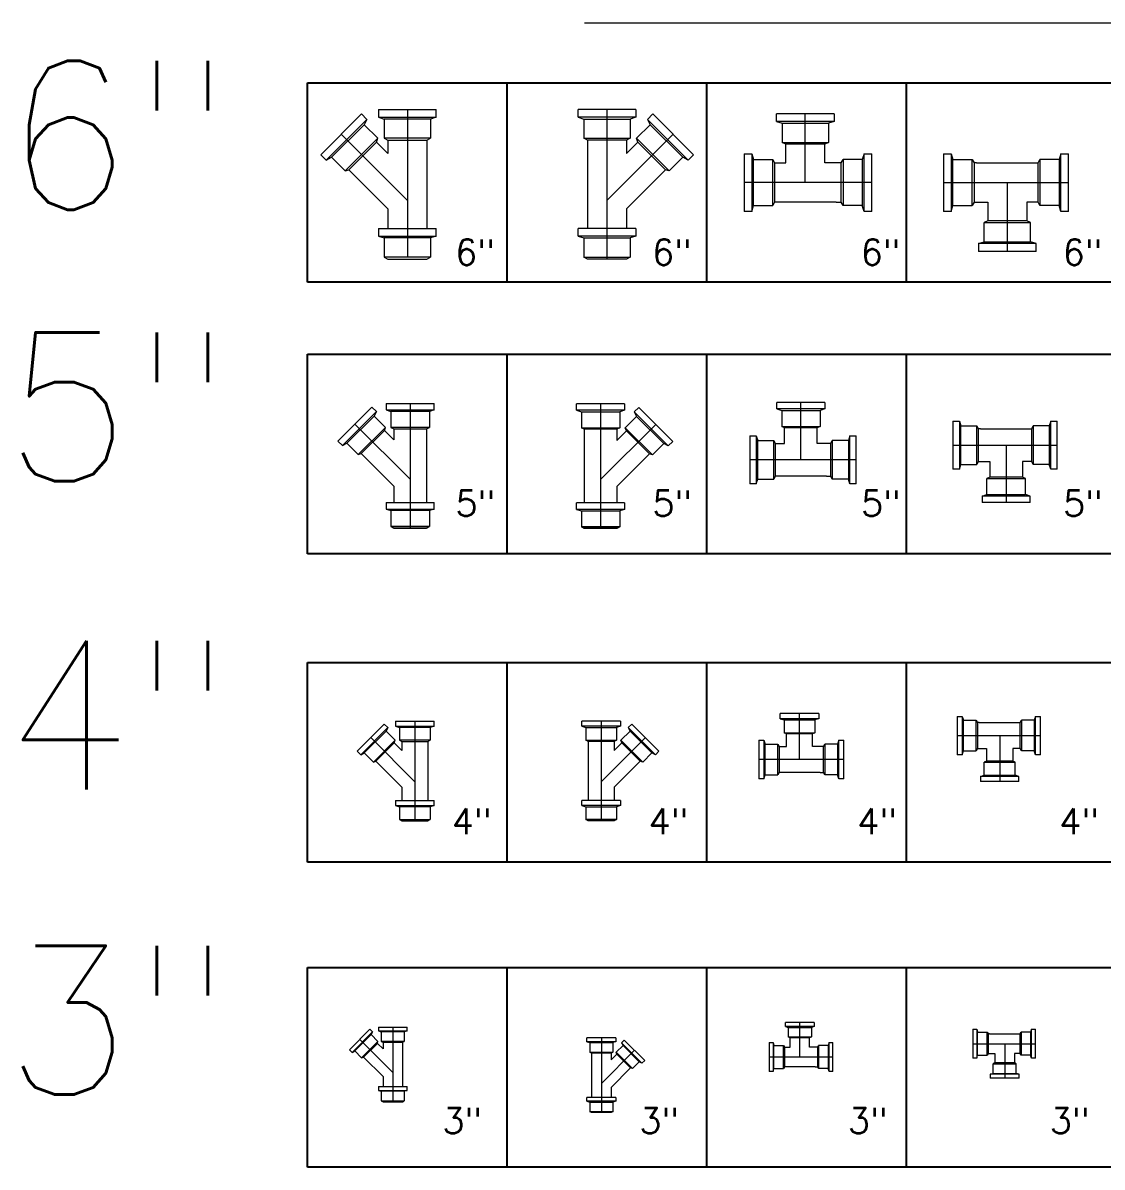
# Model space of a CAD drawing. Header units: inches. Extents: x 6.703 to 7.022, y 0.6 to 1.001.
# Drawn here: x 6.7029 to 6.8685, y 0.8068 to 0.9825 of the extents above; entities that cross this region are included whole.
import ezdxf

# ---------------------------------------------------------------- set-up
doc = ezdxf.new("R2010")
doc.units = ezdxf.units.IN
doc.header["$MEASUREMENT"] = 0
for name, pattern in [('CENTERX2', [4, 2.5, -0.5, 0.5, -0.5]), ('DASHDOTX2', [50.8, 25.4, -12.7, 0, -12.7]), ('DASHED2', [0.375, 0.25, -0.125])]:
    doc.linetypes.add(name, pattern=pattern)
for name, color, linetype in [('00', 7, 'Continuous'), ('EJEX2', 41, 'CENTERX2'), ('S.V.BAJ.', 8, 'DASHED2'), ('Tubo', 122, 'Continuous')]:
    doc.layers.add(name, color=color, linetype=linetype)
doc.styles.add('ROMANS', font='romans')

msp = doc.modelspace()

# ---------------------------------------------------------------- linework, layer by layer
at = {"layer": 'EJEX2', "linetype": 'DASHDOTX2', "lineweight": 9, "ltscale": 0.01}
msp.add_line((6.78912, 0.98245), (6.8929, 0.98245), dxfattribs=at)
at = {"layer": 'EJEX2', "linetype": 'DASHDOTX2', "lineweight": 9, "ltscale": 0.02}
for p, q in [((6.76194, 0.96915), (6.76194, 0.94648)), ((6.79257, 0.96915), (6.79257, 0.94621)), ((6.823, 0.95795), (6.823, 0.96851)), ((6.75177, 0.96535), (6.76194, 0.95518)), ((6.80274, 0.96535), (6.79257, 0.95518)), ((6.83319, 0.95795), (6.8136, 0.95795)), ((6.84421, 0.95795), (6.86341, 0.95795)), ((6.854, 0.95795), (6.854, 0.94739)), ((6.76235, 0.92404), (6.76235, 0.90493)), ((6.79159, 0.92398), (6.79159, 0.90487)), ((6.82233, 0.9154), (6.82233, 0.9242)), ((6.75388, 0.92088), (6.76235, 0.91241)), ((6.80006, 0.92082), (6.79159, 0.91235)), ((6.84565, 0.91765), (6.86165, 0.91765)), ((6.85382, 0.91765), (6.85382, 0.90885)), ((6.83082, 0.9154), (6.81449, 0.9154)), ((6.82213, 0.8694), (6.82213, 0.87644)), ((6.76309, 0.87529), (6.76309, 0.86)), ((6.79168, 0.87529), (6.79168, 0.86)), ((6.75631, 0.87276), (6.76309, 0.86598)), ((6.79846, 0.87276), (6.79168, 0.86598)), ((6.84629, 0.87307), (6.85909, 0.87307)), ((6.85283, 0.87307), (6.85283, 0.86603)), ((6.82892, 0.8694), (6.81586, 0.8694)), ((6.82216, 0.82374), (6.82216, 0.82902)), ((6.7597, 0.82834), (6.7597, 0.81687)), ((6.75462, 0.82644), (6.7597, 0.82135)), ((6.79171, 0.82668), (6.79171, 0.81521)), ((6.84871, 0.82578), (6.85831, 0.82578)), ((6.85361, 0.82578), (6.85361, 0.8205)), ((6.79679, 0.82478), (6.79171, 0.8197)), ((6.82725, 0.82374), (6.81746, 0.82374))]:
    msp.add_line(p, q, dxfattribs=at)
at = {"layer": 'S.V.BAJ.', "linetype": 'ByBlock', "ltscale": 0.36}
for p, q in [((6.74662, 0.97327), (7.02229, 0.97327)), ((6.74662, 0.94264), (6.74662, 0.97327)), ((6.77725, 0.94264), (6.77725, 0.97327)), ((6.80788, 0.94264), (6.80788, 0.97327)), ((6.83851, 0.94264), (6.83851, 0.97327)), ((7.02229, 0.94264), (6.74662, 0.94264)), ((6.74662, 0.93161), (7.02229, 0.93161)), ((6.74662, 0.90098), (6.74662, 0.93161)), ((6.77725, 0.90098), (6.77725, 0.93161)), ((6.80788, 0.90098), (6.80788, 0.93161)), ((6.83851, 0.90098), (6.83851, 0.93161)), ((7.02229, 0.90098), (6.74662, 0.90098)), ((6.74662, 0.88429), (7.02229, 0.88429)), ((6.74662, 0.85366), (6.74662, 0.88429)), ((6.77725, 0.85366), (6.77725, 0.88429)), ((6.80788, 0.85366), (6.80788, 0.88429)), ((6.83851, 0.85366), (6.83851, 0.88429)), ((7.02229, 0.85366), (6.74662, 0.85366)), ((6.74662, 0.83748), (7.02229, 0.83748)), ((6.74662, 0.80685), (6.74662, 0.83748)), ((6.77725, 0.80685), (6.77725, 0.83748)), ((6.80788, 0.80685), (6.80788, 0.83748)), ((6.83851, 0.80685), (6.83851, 0.83748)), ((7.02229, 0.80685), (6.74662, 0.80685))]:
    msp.add_line(p, q, dxfattribs=at)
at = {"layer": 'Tubo', "linetype": 'ByBlock', "lineweight": 20, "ltscale": 0.36}
for p, q in [((6.74864, 0.96222), (6.7549, 0.96848)), ((6.74948, 0.96138), (6.75574, 0.96765)), ((6.75574, 0.96765), (6.7549, 0.96848)), ((6.75574, 0.96765), (6.75531, 0.96683)), ((6.75751, 0.96915), (6.76637, 0.96915)), ((6.75751, 0.96915), (6.75751, 0.96797)), ((6.75751, 0.96797), (6.76637, 0.96797)), ((6.75751, 0.96797), (6.7584, 0.96769)), ((6.76548, 0.96769), (6.7584, 0.96769)), ((6.7584, 0.96769), (6.7584, 0.96474)), ((6.76637, 0.96797), (6.76548, 0.96769)), ((6.76548, 0.96769), (6.76548, 0.96474)), ((6.76637, 0.96797), (6.76637, 0.96915)), ((6.78814, 0.96797), (6.78814, 0.96915)), ((6.797, 0.96915), (6.78814, 0.96915)), ((6.797, 0.96797), (6.78814, 0.96797)), ((6.78814, 0.96797), (6.78903, 0.96769)), ((6.78903, 0.96769), (6.79611, 0.96769)), ((6.78903, 0.96769), (6.78903, 0.96474)), ((6.797, 0.96797), (6.79611, 0.96769)), ((6.79611, 0.96769), (6.79611, 0.96474)), ((6.797, 0.96915), (6.797, 0.96797)), ((6.79877, 0.96765), (6.7996, 0.96848)), ((6.80503, 0.96138), (6.79877, 0.96765)), ((6.79877, 0.96765), (6.7992, 0.96683)), ((6.80587, 0.96222), (6.7996, 0.96848)), ((6.82743, 0.96851), (6.81857, 0.96851)), ((6.81857, 0.96733), (6.81857, 0.96851)), ((6.82743, 0.96851), (6.82743, 0.96733)), ((6.75531, 0.96683), (6.75029, 0.96182)), ((6.75531, 0.96683), (6.75739, 0.96474)), ((6.7992, 0.96683), (6.79712, 0.96474)), ((6.7992, 0.96683), (6.80422, 0.96182)), ((6.82743, 0.96733), (6.81857, 0.96733)), ((6.81857, 0.96733), (6.81946, 0.96706)), ((6.81946, 0.96706), (6.82655, 0.96706)), ((6.81946, 0.96706), (6.81946, 0.9641)), ((6.82743, 0.96733), (6.82655, 0.96706)), ((6.82655, 0.96706), (6.82655, 0.9641)), ((6.75739, 0.96474), (6.75238, 0.95973)), ((6.75296, 0.95992), (6.7572, 0.96417)), ((6.7572, 0.96417), (6.75739, 0.96474)), ((6.7572, 0.96417), (6.75894, 0.96243)), ((6.76548, 0.96474), (6.7584, 0.96474)), ((6.7584, 0.96474), (6.75894, 0.96447)), ((6.75894, 0.96447), (6.76494, 0.96447)), ((6.75894, 0.96447), (6.75894, 0.96243)), ((6.76494, 0.96447), (6.76548, 0.96474)), ((6.76494, 0.96447), (6.76494, 0.95089)), ((6.78903, 0.96474), (6.79611, 0.96474)), ((6.78957, 0.96447), (6.78903, 0.96474)), ((6.79557, 0.96447), (6.78957, 0.96447)), ((6.78957, 0.96447), (6.78957, 0.95089)), ((6.79611, 0.96474), (6.79557, 0.96447)), ((6.79557, 0.96447), (6.79557, 0.96243)), ((6.79731, 0.96417), (6.79557, 0.96243)), ((6.79731, 0.96417), (6.79712, 0.96474)), ((6.79712, 0.96474), (6.80213, 0.95973)), ((6.80155, 0.95992), (6.79731, 0.96417)), ((6.81946, 0.9641), (6.82655, 0.9641)), ((6.82, 0.96383), (6.81946, 0.9641)), ((6.82655, 0.9641), (6.826, 0.96383)), ((6.8136, 0.96238), (6.8136, 0.95352)), ((6.8136, 0.96238), (6.81478, 0.96238)), ((6.81478, 0.96238), (6.81478, 0.95352)), ((6.81478, 0.96238), (6.81505, 0.96149)), ((6.826, 0.96383), (6.82, 0.96383)), ((6.82, 0.96095), (6.82, 0.96383)), ((6.826, 0.96095), (6.826, 0.96383)), ((6.83201, 0.96238), (6.83174, 0.96149)), ((6.83201, 0.95352), (6.83201, 0.96238)), ((6.83201, 0.96238), (6.83319, 0.96238)), ((6.83319, 0.95352), (6.83319, 0.96238)), ((6.84421, 0.96238), (6.84539, 0.96238)), ((6.84421, 0.96238), (6.84421, 0.95352)), ((6.84539, 0.96238), (6.84539, 0.95352)), ((6.84539, 0.96238), (6.84566, 0.96149)), ((6.86222, 0.96238), (6.86195, 0.96149)), ((6.86222, 0.95352), (6.86222, 0.96238)), ((6.86222, 0.96238), (6.86341, 0.96238)), ((6.86341, 0.95352), (6.86341, 0.96238)), ((6.74864, 0.96222), (6.74948, 0.96138)), ((6.74948, 0.96138), (6.75029, 0.96182)), ((6.75029, 0.96182), (6.75238, 0.95973)), ((6.80422, 0.96182), (6.80213, 0.95973)), ((6.80503, 0.96138), (6.80422, 0.96182)), ((6.80587, 0.96222), (6.80503, 0.96138)), ((6.81505, 0.96149), (6.81801, 0.96149)), ((6.81505, 0.95441), (6.81505, 0.96149)), ((6.81801, 0.95441), (6.81801, 0.96149)), ((6.81801, 0.96149), (6.81828, 0.96095)), ((6.81828, 0.96095), (6.81828, 0.95495)), ((6.81828, 0.96095), (6.82, 0.96095)), ((6.82773, 0.96095), (6.826, 0.96095)), ((6.82812, 0.96095), (6.82773, 0.96095)), ((6.82851, 0.96095), (6.82812, 0.96095)), ((6.82851, 0.96095), (6.82879, 0.96149)), ((6.82851, 0.95495), (6.82851, 0.96095)), ((6.82879, 0.96149), (6.82879, 0.95441)), ((6.83174, 0.96149), (6.82879, 0.96149)), ((6.83174, 0.96149), (6.83174, 0.95441)), ((6.84566, 0.95441), (6.84566, 0.96149)), ((6.84566, 0.96149), (6.84861, 0.96149)), ((6.84861, 0.95441), (6.84861, 0.96149)), ((6.84861, 0.96149), (6.84889, 0.96095)), ((6.84889, 0.96095), (6.84889, 0.95495)), ((6.84928, 0.96095), (6.84889, 0.96095)), ((6.84928, 0.96095), (6.85873, 0.96095)), ((6.85873, 0.96095), (6.859, 0.96149)), ((6.85873, 0.95495), (6.85873, 0.96095)), ((6.859, 0.96149), (6.859, 0.95441)), ((6.86195, 0.96149), (6.859, 0.96149)), ((6.86195, 0.96149), (6.86195, 0.95441)), ((6.75238, 0.95973), (6.75296, 0.95992)), ((6.75296, 0.95992), (6.75894, 0.95394)), ((6.80155, 0.95992), (6.79557, 0.95394)), ((6.80213, 0.95973), (6.80155, 0.95992)), ((6.75894, 0.95394), (6.75894, 0.95089)), ((6.79557, 0.95394), (6.79557, 0.95089)), ((6.81478, 0.95352), (6.81505, 0.95441)), ((6.81505, 0.95441), (6.81801, 0.95441)), ((6.81828, 0.95495), (6.81801, 0.95441)), ((6.82773, 0.95495), (6.81828, 0.95495)), ((6.82773, 0.95495), (6.82812, 0.95495)), ((6.82812, 0.95495), (6.82851, 0.95495)), ((6.82879, 0.95441), (6.82851, 0.95495)), ((6.83174, 0.95441), (6.82879, 0.95441)), ((6.83201, 0.95352), (6.83174, 0.95441)), ((6.84539, 0.95352), (6.84566, 0.95441)), ((6.84566, 0.95441), (6.84861, 0.95441)), ((6.84889, 0.95495), (6.84861, 0.95441)), ((6.84889, 0.95495), (6.84928, 0.95495)), ((6.84928, 0.95495), (6.851, 0.95495)), ((6.851, 0.95495), (6.851, 0.95207)), ((6.85873, 0.95495), (6.857, 0.95495)), ((6.857, 0.95495), (6.857, 0.95207)), ((6.859, 0.95441), (6.85873, 0.95495)), ((6.86195, 0.95441), (6.859, 0.95441)), ((6.86222, 0.95352), (6.86195, 0.95441)), ((6.81478, 0.95352), (6.8136, 0.95352)), ((6.83319, 0.95352), (6.83201, 0.95352)), ((6.84539, 0.95352), (6.84421, 0.95352)), ((6.851, 0.95207), (6.85046, 0.9518)), ((6.85046, 0.94885), (6.85046, 0.9518)), ((6.85046, 0.9518), (6.85755, 0.9518)), ((6.857, 0.95207), (6.851, 0.95207)), ((6.85755, 0.9518), (6.857, 0.95207)), ((6.85755, 0.94885), (6.85755, 0.9518)), ((6.86341, 0.95352), (6.86222, 0.95352)), ((6.75751, 0.95089), (6.76637, 0.95089)), ((6.75751, 0.95089), (6.75751, 0.94971)), ((6.76637, 0.94971), (6.76637, 0.95089)), ((6.797, 0.95089), (6.78814, 0.95089)), ((6.78814, 0.94971), (6.78814, 0.95089)), ((6.797, 0.95089), (6.797, 0.94971)), ((6.75751, 0.94971), (6.76637, 0.94971)), ((6.75751, 0.94971), (6.7584, 0.94944)), ((6.75751, 0.94971), (6.7584, 0.94971)), ((6.76548, 0.94944), (6.7584, 0.94944)), ((6.7584, 0.94944), (6.7584, 0.94648)), ((6.76637, 0.94971), (6.76548, 0.94944)), ((6.76548, 0.94971), (6.76637, 0.94971)), ((6.76548, 0.94944), (6.76548, 0.94648)), ((6.797, 0.94971), (6.78814, 0.94971)), ((6.78814, 0.94971), (6.78903, 0.94944)), ((6.78903, 0.94971), (6.78814, 0.94971)), ((6.78903, 0.94944), (6.79611, 0.94944)), ((6.78903, 0.94944), (6.78903, 0.94648)), ((6.797, 0.94971), (6.79611, 0.94944)), ((6.797, 0.94971), (6.79611, 0.94971)), ((6.79611, 0.94944), (6.79611, 0.94648)), ((6.84957, 0.94857), (6.85046, 0.94885)), ((6.85843, 0.94857), (6.84957, 0.94857)), ((6.84957, 0.94857), (6.84957, 0.94739)), ((6.85046, 0.94885), (6.85755, 0.94885)), ((6.85843, 0.94857), (6.85755, 0.94885)), ((6.85843, 0.94739), (6.85843, 0.94857)), ((6.85843, 0.94739), (6.84957, 0.94739)), ((6.76548, 0.94648), (6.7584, 0.94648)), ((6.7584, 0.94648), (6.75894, 0.94621)), ((6.75894, 0.94621), (6.76494, 0.94621)), ((6.76494, 0.94621), (6.76548, 0.94648)), ((6.78903, 0.94648), (6.79611, 0.94648)), ((6.78957, 0.94621), (6.78903, 0.94648)), ((6.79557, 0.94621), (6.78957, 0.94621)), ((6.79557, 0.94621), (6.78957, 0.94621)), ((6.79611, 0.94648), (6.79557, 0.94621)), ((6.75866, 0.92404), (6.76605, 0.92404)), ((6.75866, 0.92404), (6.75866, 0.92306)), ((6.76605, 0.92306), (6.76605, 0.92404)), ((6.79528, 0.92398), (6.7879, 0.92398)), ((6.7879, 0.923), (6.7879, 0.92398)), ((6.79528, 0.92398), (6.79528, 0.923)), ((6.82602, 0.9242), (6.81864, 0.9242)), ((6.81864, 0.92322), (6.81864, 0.9242)), ((6.82602, 0.9242), (6.82602, 0.92322)), ((6.75127, 0.91827), (6.75649, 0.92349)), ((6.75197, 0.91757), (6.75719, 0.92279)), ((6.75683, 0.92211), (6.75265, 0.91794)), ((6.75719, 0.92279), (6.75649, 0.92349)), ((6.75719, 0.92279), (6.75683, 0.92211)), ((6.75683, 0.92211), (6.75857, 0.92037)), ((6.75866, 0.92306), (6.76605, 0.92306)), ((6.75866, 0.92306), (6.7594, 0.92306)), ((6.75866, 0.92306), (6.7594, 0.92283)), ((6.76531, 0.92283), (6.7594, 0.92283)), ((6.7594, 0.92283), (6.7594, 0.92037)), ((6.76531, 0.92306), (6.76605, 0.92306)), ((6.76605, 0.92306), (6.76531, 0.92283)), ((6.76531, 0.92283), (6.76531, 0.92037)), ((6.79528, 0.923), (6.7879, 0.923)), ((6.78864, 0.923), (6.7879, 0.923)), ((6.7879, 0.923), (6.78864, 0.92277)), ((6.78864, 0.92277), (6.79454, 0.92277)), ((6.78864, 0.92277), (6.78864, 0.92031)), ((6.79528, 0.923), (6.79454, 0.923)), ((6.79528, 0.923), (6.79454, 0.92277)), ((6.79454, 0.92277), (6.79454, 0.92031)), ((6.79712, 0.92205), (6.79538, 0.92031)), ((6.79676, 0.92274), (6.79745, 0.92343)), ((6.80198, 0.91752), (6.79676, 0.92274)), ((6.79676, 0.92274), (6.79712, 0.92205)), ((6.79712, 0.92205), (6.8013, 0.91788)), ((6.80267, 0.91821), (6.79745, 0.92343)), ((6.82602, 0.92322), (6.81864, 0.92322)), ((6.81938, 0.92322), (6.81864, 0.92322)), ((6.81864, 0.92322), (6.81938, 0.92299)), ((6.81938, 0.92299), (6.82528, 0.92299)), ((6.81938, 0.92299), (6.81938, 0.92053)), ((6.82602, 0.92322), (6.82528, 0.92322)), ((6.82602, 0.92322), (6.82528, 0.92299)), ((6.82528, 0.92299), (6.82528, 0.92053)), ((6.75857, 0.92037), (6.75439, 0.9162)), ((6.75841, 0.91989), (6.75857, 0.92037)), ((6.76531, 0.92037), (6.7594, 0.92037)), ((6.7594, 0.92037), (6.75985, 0.92014)), ((6.76485, 0.92014), (6.76531, 0.92037)), ((6.78864, 0.92031), (6.79454, 0.92031)), ((6.78909, 0.92009), (6.78864, 0.92031)), ((6.79454, 0.92031), (6.79409, 0.92009)), ((6.79538, 0.92031), (6.79956, 0.91614)), ((6.79554, 0.91983), (6.79538, 0.92031)), ((6.81938, 0.92053), (6.82528, 0.92053)), ((6.81983, 0.9203), (6.81938, 0.92053)), ((6.81983, 0.9179), (6.81983, 0.9203)), ((6.82483, 0.9203), (6.81983, 0.9203)), ((6.82528, 0.92053), (6.82483, 0.9203)), ((6.82483, 0.9179), (6.82483, 0.9203)), ((6.84565, 0.92134), (6.84565, 0.91396)), ((6.84565, 0.92134), (6.84664, 0.92134)), ((6.84664, 0.92134), (6.84664, 0.91396)), ((6.84664, 0.92134), (6.84686, 0.9206)), ((6.84664, 0.92134), (6.84664, 0.9206)), ((6.84686, 0.9147), (6.84686, 0.9206)), ((6.84686, 0.9206), (6.84932, 0.9206)), ((6.84932, 0.9147), (6.84932, 0.9206)), ((6.84932, 0.9206), (6.84955, 0.92015)), ((6.85775, 0.92015), (6.85798, 0.9206)), ((6.85798, 0.9206), (6.85798, 0.9147)), ((6.86044, 0.9206), (6.85798, 0.9206)), ((6.86067, 0.92134), (6.86044, 0.9206)), ((6.86044, 0.9206), (6.86044, 0.9147)), ((6.86067, 0.91396), (6.86067, 0.92134)), ((6.86067, 0.9206), (6.86067, 0.92134)), ((6.86067, 0.92134), (6.86165, 0.92134)), ((6.86165, 0.91396), (6.86165, 0.92134)), ((6.75487, 0.91636), (6.75841, 0.91989)), ((6.75841, 0.91989), (6.75985, 0.91844)), ((6.75985, 0.92014), (6.75985, 0.91844)), ((6.75985, 0.92014), (6.76485, 0.92014)), ((6.76485, 0.92014), (6.76485, 0.90883)), ((6.78909, 0.92009), (6.78909, 0.90877)), ((6.79409, 0.92009), (6.78909, 0.92009)), ((6.79409, 0.92009), (6.79409, 0.91838)), ((6.79554, 0.91983), (6.79409, 0.91838)), ((6.79908, 0.9163), (6.79554, 0.91983)), ((6.81449, 0.91909), (6.81449, 0.91171)), ((6.81449, 0.91909), (6.81548, 0.91909)), ((6.81548, 0.91909), (6.8157, 0.91836)), ((6.81548, 0.91909), (6.81548, 0.91171)), ((6.81548, 0.91909), (6.81548, 0.91836)), ((6.82984, 0.91909), (6.82961, 0.91836)), ((6.82984, 0.91171), (6.82984, 0.91909)), ((6.82984, 0.91909), (6.83082, 0.91909)), ((6.82984, 0.91836), (6.82984, 0.91909)), ((6.83082, 0.91171), (6.83082, 0.91909)), ((6.84955, 0.92015), (6.84955, 0.91515)), ((6.84988, 0.92015), (6.84955, 0.92015)), ((6.84988, 0.92015), (6.85775, 0.92015)), ((6.85775, 0.91515), (6.85775, 0.92015)), ((6.75127, 0.91827), (6.75197, 0.91757)), ((6.75197, 0.91757), (6.75265, 0.91794)), ((6.75265, 0.91794), (6.75439, 0.9162)), ((6.8013, 0.91788), (6.79956, 0.91614)), ((6.80198, 0.91752), (6.8013, 0.91788)), ((6.80267, 0.91821), (6.80198, 0.91752)), ((6.8157, 0.91245), (6.8157, 0.91836)), ((6.8157, 0.91836), (6.81817, 0.91836)), ((6.81817, 0.91245), (6.81817, 0.91836)), ((6.81817, 0.91836), (6.81839, 0.9179)), ((6.81839, 0.9179), (6.81983, 0.9179)), ((6.81839, 0.9179), (6.81839, 0.9129)), ((6.82627, 0.9179), (6.82483, 0.9179)), ((6.82659, 0.9179), (6.82627, 0.9179)), ((6.82692, 0.9179), (6.82659, 0.9179)), ((6.82692, 0.9179), (6.82715, 0.91836)), ((6.82692, 0.9129), (6.82692, 0.9179)), ((6.82961, 0.91836), (6.82715, 0.91836)), ((6.82715, 0.91836), (6.82715, 0.91245)), ((6.82961, 0.91836), (6.82961, 0.91245)), ((6.75439, 0.9162), (6.75487, 0.91636)), ((6.75487, 0.91636), (6.75985, 0.91137)), ((6.79908, 0.9163), (6.79409, 0.91131)), ((6.79956, 0.91614), (6.79908, 0.9163)), ((6.84955, 0.91515), (6.84932, 0.9147)), ((6.84955, 0.91515), (6.84988, 0.91515)), ((6.84988, 0.91515), (6.85132, 0.91515)), ((6.85132, 0.91515), (6.85132, 0.91275)), ((6.85632, 0.91515), (6.85632, 0.91275)), ((6.85775, 0.91515), (6.85632, 0.91515)), ((6.85798, 0.9147), (6.85775, 0.91515)), ((6.84664, 0.91396), (6.84565, 0.91396)), ((6.84664, 0.91396), (6.84686, 0.9147)), ((6.84664, 0.9147), (6.84664, 0.91396)), ((6.84686, 0.9147), (6.84932, 0.9147)), ((6.86044, 0.9147), (6.85798, 0.9147)), ((6.86067, 0.91396), (6.86044, 0.9147)), ((6.86067, 0.91396), (6.86067, 0.9147)), ((6.86165, 0.91396), (6.86067, 0.91396)), ((6.81548, 0.91171), (6.81449, 0.91171)), ((6.81548, 0.91171), (6.8157, 0.91245)), ((6.81548, 0.91245), (6.81548, 0.91171)), ((6.8157, 0.91245), (6.81817, 0.91245)), ((6.81839, 0.9129), (6.81817, 0.91245)), ((6.82627, 0.9129), (6.81839, 0.9129)), ((6.82627, 0.9129), (6.82659, 0.9129)), ((6.82659, 0.9129), (6.82692, 0.9129)), ((6.82715, 0.91245), (6.82692, 0.9129)), ((6.82961, 0.91245), (6.82715, 0.91245)), ((6.82984, 0.91171), (6.82961, 0.91245)), ((6.82984, 0.91171), (6.82984, 0.91245)), ((6.83082, 0.91171), (6.82984, 0.91171)), ((6.85132, 0.91275), (6.85086, 0.91252)), ((6.85086, 0.91252), (6.85677, 0.91252)), ((6.85086, 0.91006), (6.85086, 0.91252)), ((6.85632, 0.91275), (6.85132, 0.91275)), ((6.85677, 0.91252), (6.85632, 0.91275)), ((6.85677, 0.91006), (6.85677, 0.91252)), ((6.75985, 0.91137), (6.75985, 0.90883)), ((6.79409, 0.91131), (6.79409, 0.90877)), ((6.85012, 0.90984), (6.85086, 0.91006)), ((6.85086, 0.90984), (6.85012, 0.90984)), ((6.85012, 0.90984), (6.85012, 0.90885)), ((6.85751, 0.90984), (6.85012, 0.90984)), ((6.85086, 0.91006), (6.85677, 0.91006)), ((6.85751, 0.90984), (6.85677, 0.91006)), ((6.85751, 0.90984), (6.85677, 0.90984)), ((6.85751, 0.90885), (6.85751, 0.90984)), ((6.75866, 0.90883), (6.76605, 0.90883)), ((6.75866, 0.90883), (6.75866, 0.90784)), ((6.76605, 0.90784), (6.76605, 0.90883)), ((6.79528, 0.90877), (6.7879, 0.90877)), ((6.7879, 0.90778), (6.7879, 0.90877)), ((6.79528, 0.90877), (6.79528, 0.90778)), ((6.85751, 0.90885), (6.85012, 0.90885)), ((6.75866, 0.90784), (6.76605, 0.90784)), ((6.75866, 0.90784), (6.7594, 0.90784)), ((6.75866, 0.90784), (6.7594, 0.90762)), ((6.76531, 0.90762), (6.7594, 0.90762)), ((6.7594, 0.90762), (6.7594, 0.90515)), ((6.76531, 0.90784), (6.76605, 0.90784)), ((6.76605, 0.90784), (6.76531, 0.90762)), ((6.76531, 0.90762), (6.76531, 0.90515)), ((6.79528, 0.90778), (6.7879, 0.90778)), ((6.78864, 0.90778), (6.7879, 0.90778)), ((6.7879, 0.90778), (6.78864, 0.90756)), ((6.78864, 0.90756), (6.79454, 0.90756)), ((6.78864, 0.90756), (6.78864, 0.9051)), ((6.79528, 0.90778), (6.79454, 0.90778)), ((6.79528, 0.90778), (6.79454, 0.90756)), ((6.79454, 0.90756), (6.79454, 0.9051)), ((6.76531, 0.90515), (6.7594, 0.90515)), ((6.7594, 0.90515), (6.76531, 0.90515)), ((6.7594, 0.90515), (6.75985, 0.90493)), ((6.75985, 0.90493), (6.76485, 0.90493)), ((6.75985, 0.90493), (6.76485, 0.90493)), ((6.76485, 0.90493), (6.76531, 0.90515)), ((6.78864, 0.9051), (6.79454, 0.9051)), ((6.79454, 0.9051), (6.78864, 0.9051)), ((6.78909, 0.90487), (6.78864, 0.9051)), ((6.79409, 0.90487), (6.78909, 0.90487)), ((6.79409, 0.90487), (6.78909, 0.90487)), ((6.79454, 0.9051), (6.79409, 0.90487)), ((6.81917, 0.87565), (6.81917, 0.87644)), ((6.82508, 0.87644), (6.81917, 0.87644)), ((6.82508, 0.87644), (6.82508, 0.87565)), ((6.75423, 0.87067), (6.7584, 0.87485)), ((6.75896, 0.87429), (6.7584, 0.87485)), ((6.76014, 0.87529), (6.76604, 0.87529)), ((6.76014, 0.87529), (6.76014, 0.8745)), ((6.76604, 0.8745), (6.76604, 0.87529)), ((6.79464, 0.87529), (6.78873, 0.87529)), ((6.78873, 0.8745), (6.78873, 0.87529)), ((6.79464, 0.87529), (6.79464, 0.8745)), ((6.79582, 0.87429), (6.79637, 0.87485)), ((6.80055, 0.87067), (6.79637, 0.87485)), ((6.82508, 0.87565), (6.81917, 0.87565)), ((6.81976, 0.87565), (6.81917, 0.87565)), ((6.81917, 0.87565), (6.81976, 0.87547)), ((6.81976, 0.87547), (6.82449, 0.87547)), ((6.81976, 0.87547), (6.81976, 0.8735)), ((6.82508, 0.87565), (6.82449, 0.87565)), ((6.82508, 0.87565), (6.82449, 0.87547)), ((6.82449, 0.87547), (6.82449, 0.8735)), ((6.84629, 0.87602), (6.84629, 0.87012)), ((6.84629, 0.87602), (6.84708, 0.87602)), ((6.84708, 0.87602), (6.84726, 0.87543)), ((6.84708, 0.87602), (6.84708, 0.87543)), ((6.84708, 0.87602), (6.84708, 0.87012)), ((6.84726, 0.87543), (6.84923, 0.87543)), ((6.84726, 0.87071), (6.84726, 0.87543)), ((6.84923, 0.87543), (6.84941, 0.87507)), ((6.84923, 0.87071), (6.84923, 0.87543)), ((6.84968, 0.87507), (6.84941, 0.87507)), ((6.84941, 0.87507), (6.84941, 0.87107)), ((6.84968, 0.87507), (6.85597, 0.87507)), ((6.85597, 0.87507), (6.85616, 0.87543)), ((6.85597, 0.87107), (6.85597, 0.87507)), ((6.85616, 0.87543), (6.85616, 0.87071)), ((6.85812, 0.87543), (6.85616, 0.87543)), ((6.85831, 0.87602), (6.85812, 0.87543)), ((6.85812, 0.87543), (6.85812, 0.87071)), ((6.85831, 0.87543), (6.85831, 0.87602)), ((6.85831, 0.87602), (6.85909, 0.87602)), ((6.85831, 0.87012), (6.85831, 0.87602)), ((6.85909, 0.87012), (6.85909, 0.87602)), ((6.75478, 0.87012), (6.75896, 0.87429)), ((6.75867, 0.87375), (6.75533, 0.87041)), ((6.75896, 0.87429), (6.75867, 0.87375)), ((6.75867, 0.87375), (6.76006, 0.87236)), ((6.76014, 0.8745), (6.76604, 0.8745)), ((6.76014, 0.8745), (6.76073, 0.8745)), ((6.76014, 0.8745), (6.76073, 0.87432)), ((6.76545, 0.87432), (6.76073, 0.87432)), ((6.76073, 0.87432), (6.76073, 0.87236)), ((6.76545, 0.8745), (6.76604, 0.8745)), ((6.76604, 0.8745), (6.76545, 0.87432)), ((6.76545, 0.87432), (6.76545, 0.87236)), ((6.79464, 0.8745), (6.78873, 0.8745)), ((6.78932, 0.8745), (6.78873, 0.8745)), ((6.78873, 0.8745), (6.78932, 0.87432)), ((6.78932, 0.87432), (6.79405, 0.87432)), ((6.78932, 0.87432), (6.78932, 0.87236)), ((6.79464, 0.8745), (6.79405, 0.8745)), ((6.79464, 0.8745), (6.79405, 0.87432)), ((6.79405, 0.87432), (6.79405, 0.87236)), ((6.79611, 0.87375), (6.79471, 0.87236)), ((6.79582, 0.87429), (6.79611, 0.87375)), ((6.79999, 0.87012), (6.79582, 0.87429)), ((6.79611, 0.87375), (6.79945, 0.87041)), ((6.81976, 0.8735), (6.82449, 0.8735)), ((6.82013, 0.87332), (6.81976, 0.8735)), ((6.82413, 0.87332), (6.82013, 0.87332)), ((6.82013, 0.8714), (6.82013, 0.87332)), ((6.82449, 0.8735), (6.82413, 0.87332)), ((6.82413, 0.8714), (6.82413, 0.87332)), ((6.76006, 0.87236), (6.75672, 0.86901)), ((6.7571, 0.86914), (6.75993, 0.87197)), ((6.75993, 0.87197), (6.76006, 0.87236)), ((6.75993, 0.87197), (6.76109, 0.87081)), ((6.76545, 0.87236), (6.76073, 0.87236)), ((6.76073, 0.87236), (6.76109, 0.87217)), ((6.76109, 0.87217), (6.76509, 0.87217)), ((6.76109, 0.87217), (6.76109, 0.87081)), ((6.76509, 0.87217), (6.76545, 0.87236)), ((6.76509, 0.87217), (6.76509, 0.86312)), ((6.78932, 0.87236), (6.79405, 0.87236)), ((6.78968, 0.87217), (6.78932, 0.87236)), ((6.79368, 0.87217), (6.78968, 0.87217)), ((6.78968, 0.87217), (6.78968, 0.86312)), ((6.79405, 0.87236), (6.79368, 0.87217)), ((6.79368, 0.87217), (6.79368, 0.87081)), ((6.79484, 0.87197), (6.79368, 0.87081)), ((6.79484, 0.87197), (6.79471, 0.87236)), ((6.79471, 0.87236), (6.79806, 0.86901)), ((6.79767, 0.86914), (6.79484, 0.87197)), ((6.81586, 0.87235), (6.81665, 0.87235)), ((6.81586, 0.87235), (6.81586, 0.86645)), ((6.81665, 0.87235), (6.81665, 0.86645)), ((6.81665, 0.87235), (6.81665, 0.87176)), ((6.81665, 0.87235), (6.81683, 0.87176)), ((6.81683, 0.86704), (6.81683, 0.87176)), ((6.81683, 0.87176), (6.8188, 0.87176)), ((6.8188, 0.86704), (6.8188, 0.87176)), ((6.8188, 0.87176), (6.81898, 0.8714)), ((6.81898, 0.8714), (6.82013, 0.8714)), ((6.81898, 0.8714), (6.81898, 0.8674)), ((6.82528, 0.8714), (6.82413, 0.8714)), ((6.82554, 0.8714), (6.82528, 0.8714)), ((6.8258, 0.8714), (6.82554, 0.8714)), ((6.8258, 0.8714), (6.82598, 0.87176)), ((6.8258, 0.8674), (6.8258, 0.8714)), ((6.82795, 0.87176), (6.82598, 0.87176)), ((6.82598, 0.87176), (6.82598, 0.86704)), ((6.82813, 0.87235), (6.82795, 0.87176)), ((6.82795, 0.87176), (6.82795, 0.86704)), ((6.82813, 0.86645), (6.82813, 0.87235)), ((6.82813, 0.87235), (6.82892, 0.87235)), ((6.82813, 0.87176), (6.82813, 0.87235)), ((6.82892, 0.86645), (6.82892, 0.87235)), ((6.84941, 0.87107), (6.84923, 0.87071)), ((6.84941, 0.87107), (6.84968, 0.87107)), ((6.84968, 0.87107), (6.85083, 0.87107)), ((6.85083, 0.87107), (6.85083, 0.86915)), ((6.85483, 0.87107), (6.85483, 0.86915)), ((6.85597, 0.87107), (6.85483, 0.87107)), ((6.85616, 0.87071), (6.85597, 0.87107)), ((6.75423, 0.87067), (6.75478, 0.87012)), ((6.75478, 0.87012), (6.75533, 0.87041)), ((6.75533, 0.87041), (6.75672, 0.86901)), ((6.79945, 0.87041), (6.79806, 0.86901)), ((6.79999, 0.87012), (6.79945, 0.87041)), ((6.80055, 0.87067), (6.79999, 0.87012)), ((6.84708, 0.87012), (6.84629, 0.87012)), ((6.84708, 0.87012), (6.84726, 0.87071)), ((6.84708, 0.87071), (6.84708, 0.87012)), ((6.84726, 0.87071), (6.84923, 0.87071)), ((6.85812, 0.87071), (6.85616, 0.87071)), ((6.85831, 0.87012), (6.85812, 0.87071)), ((6.85831, 0.87012), (6.85831, 0.87071)), ((6.85909, 0.87012), (6.85831, 0.87012)), ((6.75672, 0.86901), (6.7571, 0.86914)), ((6.7571, 0.86914), (6.76109, 0.86516)), ((6.79767, 0.86914), (6.79368, 0.86516)), ((6.79806, 0.86901), (6.79767, 0.86914)), ((6.85083, 0.86915), (6.85046, 0.86897)), ((6.85046, 0.86897), (6.85519, 0.86897)), ((6.85046, 0.867), (6.85046, 0.86897)), ((6.85483, 0.86915), (6.85083, 0.86915)), ((6.85519, 0.86897), (6.85483, 0.86915)), ((6.85519, 0.867), (6.85519, 0.86897)), ((6.81665, 0.86645), (6.81586, 0.86645)), ((6.81665, 0.86704), (6.81665, 0.86645)), ((6.81665, 0.86645), (6.81683, 0.86704)), ((6.81683, 0.86704), (6.8188, 0.86704)), ((6.81898, 0.8674), (6.8188, 0.86704)), ((6.82528, 0.8674), (6.81898, 0.8674)), ((6.82528, 0.8674), (6.82554, 0.8674)), ((6.82554, 0.8674), (6.8258, 0.8674)), ((6.82598, 0.86704), (6.8258, 0.8674)), ((6.82795, 0.86704), (6.82598, 0.86704)), ((6.82813, 0.86645), (6.82795, 0.86704)), ((6.82813, 0.86645), (6.82813, 0.86704)), ((6.82892, 0.86645), (6.82813, 0.86645)), ((6.84987, 0.86682), (6.85046, 0.867)), ((6.85046, 0.86682), (6.84987, 0.86682)), ((6.84987, 0.86682), (6.84987, 0.86603)), ((6.85578, 0.86682), (6.84987, 0.86682)), ((6.85578, 0.86603), (6.84987, 0.86603)), ((6.85046, 0.867), (6.85519, 0.867)), ((6.85578, 0.86682), (6.85519, 0.867)), ((6.85578, 0.86682), (6.85519, 0.86682)), ((6.85578, 0.86603), (6.85578, 0.86682)), ((6.76109, 0.86516), (6.76109, 0.86312)), ((6.79368, 0.86516), (6.79368, 0.86312)), ((6.76014, 0.86312), (6.76604, 0.86312)), ((6.76014, 0.86312), (6.76014, 0.86233)), ((6.76014, 0.86233), (6.76604, 0.86233)), ((6.76014, 0.86233), (6.76073, 0.86233)), ((6.76014, 0.86233), (6.76073, 0.86215)), ((6.76545, 0.86233), (6.76604, 0.86233)), ((6.76604, 0.86233), (6.76545, 0.86215)), ((6.76604, 0.86233), (6.76604, 0.86312)), ((6.79464, 0.86312), (6.78873, 0.86312)), ((6.78873, 0.86233), (6.78873, 0.86312)), ((6.79464, 0.86233), (6.78873, 0.86233)), ((6.78932, 0.86233), (6.78873, 0.86233)), ((6.78873, 0.86233), (6.78932, 0.86215)), ((6.79464, 0.86233), (6.79405, 0.86233)), ((6.79464, 0.86233), (6.79405, 0.86215)), ((6.79464, 0.86312), (6.79464, 0.86233)), ((6.76545, 0.86215), (6.76073, 0.86215)), ((6.76073, 0.86215), (6.76073, 0.86018)), ((6.76545, 0.86215), (6.76545, 0.86018)), ((6.78932, 0.86215), (6.79405, 0.86215)), ((6.78932, 0.86215), (6.78932, 0.86018)), ((6.79405, 0.86215), (6.79405, 0.86018)), ((6.76073, 0.86018), (6.76545, 0.86018)), ((6.76073, 0.86018), (6.76109, 0.86)), ((6.76109, 0.86), (6.76509, 0.86)), ((6.76509, 0.86), (6.76545, 0.86018)), ((6.78932, 0.86018), (6.79405, 0.86018)), ((6.79405, 0.86018), (6.78932, 0.86018)), ((6.78968, 0.86), (6.78932, 0.86018)), ((6.79368, 0.86), (6.78968, 0.86)), ((6.79368, 0.86), (6.78968, 0.86)), ((6.79405, 0.86018), (6.79368, 0.86)), ((6.81994, 0.82843), (6.81994, 0.82902)), ((6.82437, 0.82902), (6.81994, 0.82902)), ((6.82437, 0.82902), (6.82437, 0.82843)), ((6.75305, 0.82487), (6.75619, 0.828)), ((6.75347, 0.82445), (6.7566, 0.82759)), ((6.75639, 0.82718), (6.75388, 0.82467)), ((6.7566, 0.82759), (6.75619, 0.828)), ((6.7566, 0.82759), (6.75639, 0.82718)), ((6.75639, 0.82718), (6.75743, 0.82613)), ((6.75749, 0.82834), (6.76192, 0.82834)), ((6.75749, 0.82834), (6.75749, 0.82775)), ((6.75749, 0.82775), (6.76192, 0.82775)), ((6.75749, 0.82775), (6.75793, 0.82775)), ((6.75749, 0.82775), (6.75793, 0.82761)), ((6.76147, 0.82761), (6.75793, 0.82761)), ((6.75793, 0.82761), (6.75793, 0.82613)), ((6.76147, 0.82775), (6.76192, 0.82775)), ((6.76192, 0.82775), (6.76147, 0.82761)), ((6.76147, 0.82761), (6.76147, 0.82613)), ((6.76192, 0.82775), (6.76192, 0.82834)), ((6.82437, 0.82843), (6.81994, 0.82843)), ((6.82039, 0.82843), (6.81994, 0.82843)), ((6.81994, 0.82843), (6.82039, 0.82829)), ((6.82039, 0.82829), (6.82393, 0.82829)), ((6.82039, 0.82829), (6.82039, 0.82682)), ((6.82437, 0.82843), (6.82393, 0.82843)), ((6.82437, 0.82843), (6.82393, 0.82829)), ((6.82393, 0.82829), (6.82393, 0.82682)), ((6.84871, 0.828), (6.84871, 0.82357)), ((6.84871, 0.828), (6.8493, 0.828)), ((6.8493, 0.828), (6.8493, 0.82357)), ((6.8493, 0.828), (6.84944, 0.82755)), ((6.8493, 0.828), (6.8493, 0.82755)), ((6.84944, 0.82401), (6.84944, 0.82755)), ((6.84944, 0.82755), (6.85091, 0.82755)), ((6.85091, 0.82401), (6.85091, 0.82755)), ((6.85091, 0.82755), (6.85105, 0.82728)), ((6.85105, 0.82728), (6.85105, 0.82428)), ((6.85125, 0.82728), (6.85105, 0.82728)), ((6.85125, 0.82728), (6.85597, 0.82728)), ((6.85597, 0.82728), (6.85611, 0.82755)), ((6.85597, 0.82428), (6.85597, 0.82728)), ((6.85611, 0.82755), (6.85611, 0.82401)), ((6.85758, 0.82755), (6.85611, 0.82755)), ((6.85772, 0.828), (6.85758, 0.82755)), ((6.85758, 0.82755), (6.85758, 0.82401)), ((6.85772, 0.82357), (6.85772, 0.828)), ((6.85772, 0.82755), (6.85772, 0.828)), ((6.85772, 0.828), (6.85831, 0.828)), ((6.85831, 0.82357), (6.85831, 0.828)), ((6.75743, 0.82613), (6.75492, 0.82363)), ((6.75521, 0.82372), (6.75733, 0.82584)), ((6.75733, 0.82584), (6.75743, 0.82613)), ((6.75733, 0.82584), (6.7582, 0.82498)), ((6.76147, 0.82613), (6.75793, 0.82613)), ((6.75793, 0.82613), (6.7582, 0.826)), ((6.7582, 0.826), (6.7612, 0.826)), ((6.7582, 0.826), (6.7582, 0.82498)), ((6.7612, 0.826), (6.76147, 0.82613)), ((6.7612, 0.826), (6.7612, 0.81921)), ((6.79393, 0.82668), (6.7895, 0.82668)), ((6.7895, 0.82609), (6.7895, 0.82668)), ((6.79393, 0.82609), (6.7895, 0.82609)), ((6.78994, 0.82609), (6.7895, 0.82609)), ((6.7895, 0.82609), (6.78994, 0.82595)), ((6.78994, 0.82595), (6.79348, 0.82595)), ((6.78994, 0.82595), (6.78994, 0.82448)), ((6.79393, 0.82609), (6.79348, 0.82609)), ((6.79393, 0.82609), (6.79348, 0.82595)), ((6.79348, 0.82595), (6.79348, 0.82448)), ((6.79393, 0.82668), (6.79393, 0.82609)), ((6.79503, 0.82552), (6.79398, 0.82448)), ((6.79481, 0.82593), (6.79523, 0.82635)), ((6.79794, 0.8228), (6.79481, 0.82593)), ((6.79481, 0.82593), (6.79503, 0.82552)), ((6.79503, 0.82552), (6.79753, 0.82301)), ((6.79836, 0.82322), (6.79523, 0.82635)), ((6.81746, 0.82595), (6.81746, 0.82152)), ((6.81746, 0.82595), (6.81805, 0.82595)), ((6.81805, 0.82595), (6.81805, 0.82152)), ((6.81805, 0.82595), (6.81805, 0.82551)), ((6.81805, 0.82595), (6.81818, 0.82551)), ((6.81818, 0.82197), (6.81818, 0.82551)), ((6.81818, 0.82551), (6.81966, 0.82551)), ((6.81966, 0.82197), (6.81966, 0.82551)), ((6.81966, 0.82551), (6.8198, 0.82524)), ((6.82039, 0.82682), (6.82393, 0.82682)), ((6.82066, 0.82668), (6.82039, 0.82682)), ((6.82366, 0.82668), (6.82066, 0.82668)), ((6.82066, 0.82524), (6.82066, 0.82668)), ((6.82393, 0.82682), (6.82366, 0.82668)), ((6.82366, 0.82524), (6.82366, 0.82668)), ((6.82491, 0.82524), (6.82505, 0.82551)), ((6.82505, 0.82551), (6.82505, 0.82197)), ((6.82653, 0.82551), (6.82505, 0.82551)), ((6.82666, 0.82595), (6.82653, 0.82551)), ((6.82653, 0.82551), (6.82653, 0.82197)), ((6.82666, 0.82152), (6.82666, 0.82595)), ((6.82666, 0.82595), (6.82725, 0.82595)), ((6.82666, 0.82551), (6.82666, 0.82595)), ((6.82725, 0.82152), (6.82725, 0.82595)), ((6.75305, 0.82487), (6.75347, 0.82445)), ((6.75347, 0.82445), (6.75388, 0.82467)), ((6.75388, 0.82467), (6.75492, 0.82363)), ((6.75492, 0.82363), (6.75521, 0.82372)), ((6.75521, 0.82372), (6.7582, 0.82073)), ((6.79021, 0.82434), (6.78994, 0.82448)), ((6.78994, 0.82448), (6.79348, 0.82448)), ((6.79321, 0.82434), (6.79021, 0.82434)), ((6.79021, 0.82434), (6.79021, 0.81755)), ((6.79348, 0.82448), (6.79321, 0.82434)), ((6.79321, 0.82434), (6.79321, 0.82332)), ((6.79408, 0.82419), (6.79321, 0.82332)), ((6.79398, 0.82448), (6.79649, 0.82197)), ((6.79408, 0.82419), (6.79398, 0.82448)), ((6.7962, 0.82207), (6.79408, 0.82419)), ((6.8198, 0.82524), (6.8198, 0.82224)), ((6.8198, 0.82524), (6.82066, 0.82524)), ((6.82452, 0.82524), (6.82366, 0.82524)), ((6.82472, 0.82524), (6.82452, 0.82524)), ((6.82491, 0.82524), (6.82472, 0.82524)), ((6.82491, 0.82224), (6.82491, 0.82524)), ((6.8493, 0.82357), (6.84944, 0.82401)), ((6.8493, 0.82401), (6.8493, 0.82357)), ((6.84944, 0.82401), (6.85091, 0.82401)), ((6.85105, 0.82428), (6.85091, 0.82401)), ((6.85105, 0.82428), (6.85125, 0.82428)), ((6.85125, 0.82428), (6.85211, 0.82428)), ((6.85211, 0.82428), (6.85211, 0.82284)), ((6.85511, 0.82428), (6.85511, 0.82284)), ((6.85597, 0.82428), (6.85511, 0.82428)), ((6.85611, 0.82401), (6.85597, 0.82428)), ((6.85758, 0.82401), (6.85611, 0.82401)), ((6.85772, 0.82357), (6.85758, 0.82401)), ((6.85772, 0.82357), (6.85772, 0.82401)), ((6.7962, 0.82207), (6.79321, 0.81908)), ((6.79649, 0.82197), (6.7962, 0.82207)), ((6.79753, 0.82301), (6.79649, 0.82197)), ((6.79794, 0.8228), (6.79753, 0.82301)), ((6.79836, 0.82322), (6.79794, 0.8228)), ((6.81805, 0.82197), (6.81805, 0.82152)), ((6.81805, 0.82152), (6.81818, 0.82197)), ((6.81818, 0.82197), (6.81966, 0.82197)), ((6.8198, 0.82224), (6.81966, 0.82197)), ((6.82452, 0.82224), (6.8198, 0.82224)), ((6.82452, 0.82224), (6.82472, 0.82224)), ((6.82472, 0.82224), (6.82491, 0.82224)), ((6.82505, 0.82197), (6.82491, 0.82224)), ((6.82653, 0.82197), (6.82505, 0.82197)), ((6.82666, 0.82152), (6.82653, 0.82197)), ((6.82666, 0.82152), (6.82666, 0.82197)), ((6.8493, 0.82357), (6.84871, 0.82357)), ((6.85211, 0.82284), (6.85184, 0.8227)), ((6.85184, 0.8227), (6.85538, 0.8227)), ((6.85184, 0.82123), (6.85184, 0.8227)), ((6.85511, 0.82284), (6.85211, 0.82284)), ((6.85538, 0.8227), (6.85511, 0.82284)), ((6.85538, 0.82123), (6.85538, 0.8227)), ((6.85831, 0.82357), (6.85772, 0.82357)), ((6.7582, 0.82073), (6.7582, 0.81921)), ((6.81805, 0.82152), (6.81746, 0.82152)), ((6.82725, 0.82152), (6.82666, 0.82152)), ((6.85139, 0.82109), (6.85184, 0.82123)), ((6.85184, 0.82109), (6.85139, 0.82109)), ((6.85139, 0.82109), (6.85139, 0.8205)), ((6.85582, 0.82109), (6.85139, 0.82109)), ((6.85582, 0.8205), (6.85139, 0.8205)), ((6.85184, 0.82123), (6.85538, 0.82123)), ((6.85582, 0.82109), (6.85538, 0.82123)), ((6.85582, 0.82109), (6.85538, 0.82109)), ((6.85582, 0.8205), (6.85582, 0.82109)), ((6.75749, 0.81921), (6.76192, 0.81921)), ((6.75749, 0.81921), (6.75749, 0.81862)), ((6.75749, 0.81862), (6.76192, 0.81862)), ((6.75749, 0.81862), (6.75793, 0.81862)), ((6.75749, 0.81862), (6.75793, 0.81848)), ((6.75793, 0.81848), (6.75793, 0.817)), ((6.76147, 0.81848), (6.75793, 0.81848)), ((6.76147, 0.81862), (6.76192, 0.81862)), ((6.76192, 0.81862), (6.76147, 0.81848)), ((6.76147, 0.81848), (6.76147, 0.817)), ((6.76192, 0.81862), (6.76192, 0.81921)), ((6.79321, 0.81908), (6.79321, 0.81755)), ((6.75793, 0.817), (6.76147, 0.817)), ((6.75793, 0.817), (6.7582, 0.81687)), ((6.7582, 0.81687), (6.7612, 0.81687)), ((6.7612, 0.81687), (6.76147, 0.817)), ((6.79393, 0.81755), (6.7895, 0.81755)), ((6.7895, 0.81696), (6.7895, 0.81755)), ((6.79393, 0.81696), (6.7895, 0.81696)), ((6.78994, 0.81696), (6.7895, 0.81696)), ((6.7895, 0.81696), (6.78994, 0.81682)), ((6.78994, 0.81682), (6.79348, 0.81682)), ((6.78994, 0.81682), (6.78994, 0.81535)), ((6.79393, 0.81696), (6.79348, 0.81696)), ((6.79393, 0.81696), (6.79348, 0.81682)), ((6.79348, 0.81682), (6.79348, 0.81535)), ((6.79393, 0.81755), (6.79393, 0.81696)), ((6.79348, 0.81535), (6.78994, 0.81535)), ((6.79021, 0.81521), (6.78994, 0.81535)), ((6.79321, 0.81521), (6.79021, 0.81521)), ((6.79348, 0.81535), (6.79321, 0.81521))]:
    msp.add_line(p, q, dxfattribs=at)

# ---------------------------------------------------------------- texts
at = {"layer": '00', "linetype": 'ByBlock', "width": 0.096063, "attachment_point": 1, "style": 'ROMANS'}
for s, insert, char_height in [('6"', (6.7, 0.97661), 0.022835), ('6"', (6.76928, 0.94922), 0.003937), ('6"', (6.79949, 0.94922), 0.003937), ('6"', (6.83151, 0.94922), 0.003937), ('6"', (6.8625, 0.94922), 0.003937), ('5"', (6.7, 0.93495), 0.022835), ('5"', (6.76933, 0.9107), 0.003937), ('5"', (6.79955, 0.9107), 0.003937), ('5"', (6.83157, 0.9107), 0.003937), ('5"', (6.86256, 0.9107), 0.003937), ('4"', (6.7, 0.88763), 0.022835), ('4"', (6.76876, 0.86189), 0.003937), ('4"', (6.79897, 0.86189), 0.003937), ('4"', (6.83099, 0.86189), 0.003937), ('4"', (6.86198, 0.86189), 0.003937), ('3"', (6.7, 0.84082), 0.022835), ('3"', (6.76732, 0.81594), 0.003937), ('3"', (6.79754, 0.81594), 0.003937), ('3"', (6.82955, 0.81594), 0.003937), ('3"', (6.86054, 0.81594), 0.003937)]:
    msp.add_mtext(s, dxfattribs=dict(at, insert=insert, char_height=char_height))

doc.saveas('drawing.dxf')
